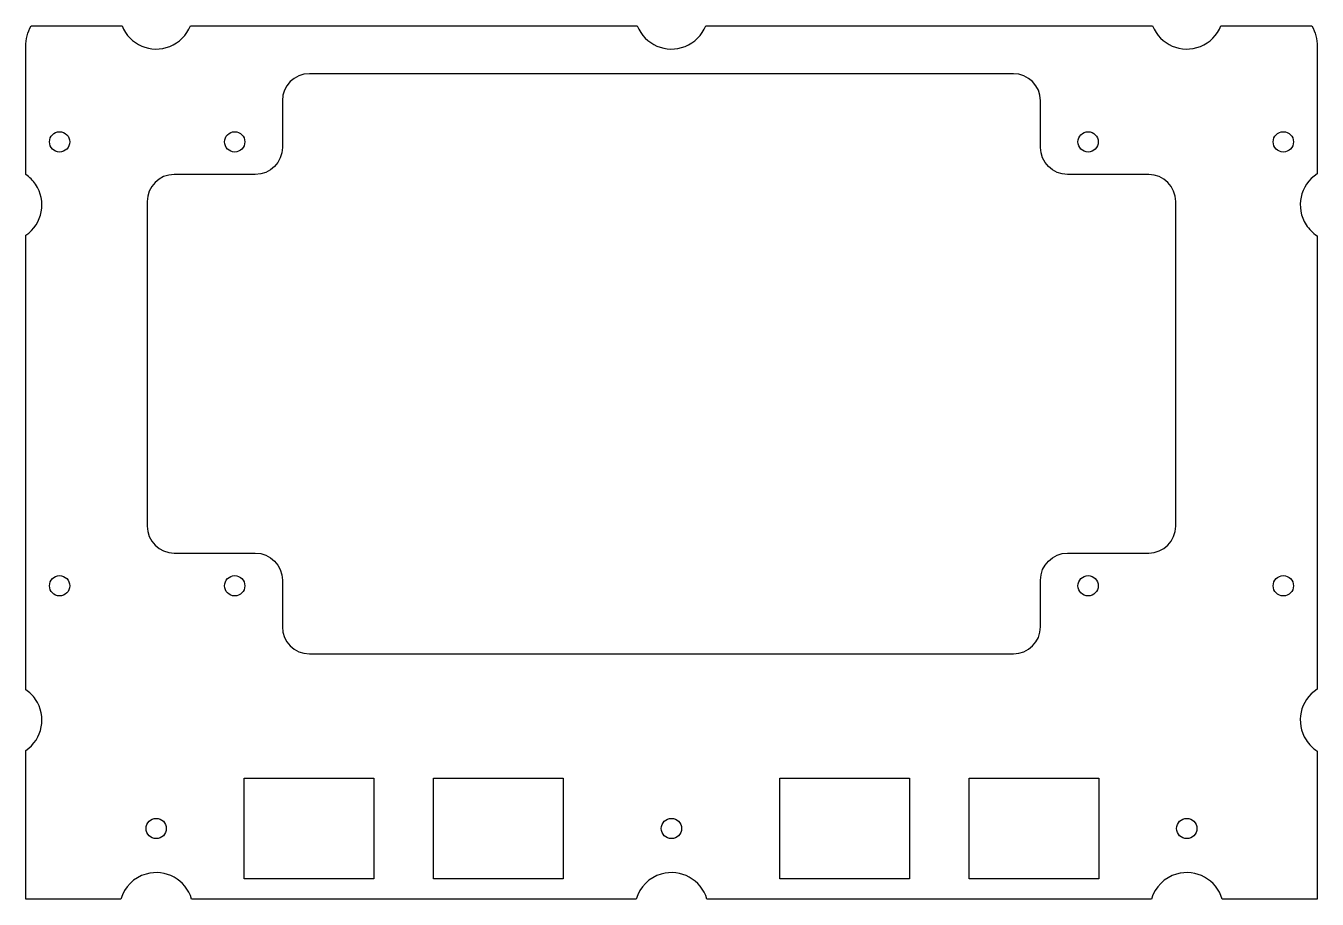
# Model space of a CAD drawing. Header units: millimetres. Extents: x -87 to 104, y -56 to 73.
import ezdxf

# ---------------------------------------------------------------- set-up
doc = ezdxf.new("R2010")
doc.units = ezdxf.units.MM
doc.header["$MEASUREMENT"] = 0
doc.layers.get('0').update_dxf_attribs({"lineweight": 0})

msp = doc.modelspace()

# ---------------------------------------------------------------- linework, layer by layer
at = {"color": 7, "lineweight": 25}
for points in [[(-55.09, -38.39), (-35.89, -38.39), (-35.89, -53.29), (-55.09, -53.29)], [(-27.09, -38.39), (-7.89, -38.39), (-7.89, -53.29), (-27.09, -53.29)], [(24.11, -53.29), (24.11, -38.39), (43.31, -38.39), (43.31, -53.29)], [(52.11, -53.29), (52.11, -38.39), (71.31, -38.39), (71.31, -53.29)]]:
    msp.add_lwpolyline(points, close=True, dxfattribs=at)
for centre in [(-82.37, 55.71), (-56.48, 55.71), (69.72, 55.71), (98.59, 55.71), (-82.37, -9.94), (-56.48, -9.94), (69.72, -9.94), (98.59, -9.94), (-68.09, -45.84), (8.11, -45.84), (84.31, -45.84)]:
    msp.add_circle(centre, 1.5, dxfattribs=at)
for points, knots in [([(89.55, -56.29), (89.55, -56.29), (103.59, -56.29), (103.59, -56.29), (103.59, -56.29), (103.59, -34.39), (103.59, -34.39), (102.94, -33.97), (102.38, -33.41), (101.96, -32.75), (100.33, -30.23), (101.06, -26.86), (103.59, -25.23), (103.59, -25.23), (103.59, 41.81), (103.59, 41.81), (102.94, 42.23), (102.38, 42.79), (101.96, 43.45), (100.33, 45.97), (101.06, 49.34), (103.59, 50.97), (103.59, 50.97), (103.59, 69.79), (103.59, 69.79), (103.59, 70.87), (103.33, 71.93), (102.82, 72.87), (102.82, 72.87), (89.37, 72.87), (89.37, 72.87), (88.82, 71.48), (87.72, 70.38), (86.33, 69.83), (83.54, 68.72), (80.37, 70.08), (79.26, 72.87), (79.26, 72.87), (13.17, 72.87), (13.17, 72.87), (12.62, 71.48), (11.52, 70.38), (10.13, 69.83), (7.34, 68.72), (4.17, 70.08), (3.06, 72.87), (3.06, 72.87), (-63.03, 72.87), (-63.03, 72.87), (-63.58, 71.48), (-64.68, 70.38), (-66.07, 69.83), (-68.86, 68.72), (-72.03, 70.08), (-73.14, 72.87), (-73.14, 72.87), (-86.59, 72.87), (-86.59, 72.87), (-87.1, 71.93), (-87.37, 70.87), (-87.37, 69.79), (-87.37, 69.79), (-87.37, 50.89), (-87.37, 50.89), (-86.81, 50.5), (-86.32, 50.02), (-85.94, 49.46), (-84.25, 46.98), (-84.88, 43.59), (-87.37, 41.89), (-87.37, 41.89), (-87.37, -25.31), (-87.37, -25.31), (-86.81, -25.7), (-86.32, -26.18), (-85.94, -26.74), (-84.25, -29.22), (-84.88, -32.61), (-87.37, -34.31), (-87.37, -34.31), (-87.37, -56.29), (-87.37, -56.29), (-87.37, -56.29), (-73.32, -56.29), (-73.32, -56.29), (-72.8, -54.49), (-71.39, -53.09), (-69.59, -52.57), (-66.7, -51.74), (-63.69, -53.4), (-62.85, -56.29), (-62.85, -56.29), (2.88, -56.29), (2.88, -56.29), (3.4, -54.49), (4.81, -53.09), (6.61, -52.57), (9.5, -51.74), (12.51, -53.4), (13.35, -56.29), (13.35, -56.29), (79.08, -56.29), (79.08, -56.29), (79.6, -54.49), (81.01, -53.09), (82.81, -52.57), (85.7, -51.74), (88.71, -53.4), (89.55, -56.29)], [0, 0, 0, 0, 1, 1, 1, 2, 2, 2, 3, 3, 3, 4, 4, 4, 5, 5, 5, 6, 6, 6, 7, 7, 7, 8, 8, 8, 9, 9, 9, 10, 10, 10, 11, 11, 11, 12, 12, 12, 13, 13, 13, 14, 14, 14, 15, 15, 15, 16, 16, 16, 17, 17, 17, 18, 18, 18, 19, 19, 19, 20, 20, 20, 21, 21, 21, 22, 22, 22, 23, 23, 23, 24, 24, 24, 25, 25, 25, 26, 26, 26, 27, 27, 27, 28, 28, 28, 29, 29, 29, 30, 30, 30, 31, 31, 31, 32, 32, 32, 33, 33, 33, 34, 34, 34, 35, 35, 35, 36, 36, 36, 36]), ([(66.68, -5.11), (64.47, -5.11), (62.68, -6.91), (62.68, -9.11), (62.68, -9.11), (62.68, -16.01), (62.68, -16.01), (62.68, -18.22), (60.89, -20.01), (58.68, -20.01), (58.68, -20.01), (-45.43, -20.01), (-45.43, -20.01), (-47.64, -20.01), (-49.43, -18.22), (-49.43, -16.01), (-49.43, -16.01), (-49.43, -9.11), (-49.43, -9.11), (-49.43, -6.91), (-51.22, -5.11), (-53.43, -5.11), (-53.43, -5.11), (-65.43, -5.11), (-65.43, -5.11), (-67.64, -5.11), (-69.43, -3.32), (-69.43, -1.11), (-69.43, -1.11), (-69.43, 46.89), (-69.43, 46.89), (-69.43, 49.09), (-67.64, 50.89), (-65.43, 50.89), (-65.43, 50.89), (-53.43, 50.89), (-53.43, 50.89), (-51.22, 50.89), (-49.43, 52.68), (-49.43, 54.89), (-49.43, 54.89), (-49.43, 61.79), (-49.43, 61.79), (-49.43, 63.99), (-47.64, 65.79), (-45.43, 65.79), (-45.43, 65.79), (58.68, 65.79), (58.68, 65.79), (60.89, 65.79), (62.68, 63.99), (62.68, 61.79), (62.68, 61.79), (62.68, 54.89), (62.68, 54.89), (62.68, 52.68), (64.47, 50.89), (66.68, 50.89), (66.68, 50.89), (78.68, 50.89), (78.68, 50.89), (80.89, 50.89), (82.68, 49.09), (82.68, 46.89), (82.68, 46.89), (82.68, -1.11), (82.68, -1.11), (82.68, -3.32), (80.89, -5.11), (78.68, -5.11), (78.68, -5.11), (66.68, -5.11), (66.68, -5.11)], [0, 0, 0, 0, 1, 1, 1, 2, 2, 2, 3, 3, 3, 4, 4, 4, 5, 5, 5, 6, 6, 6, 7, 7, 7, 8, 8, 8, 9, 9, 9, 10, 10, 10, 11, 11, 11, 12, 12, 12, 13, 13, 13, 14, 14, 14, 15, 15, 15, 16, 16, 16, 17, 17, 17, 18, 18, 18, 19, 19, 19, 20, 20, 20, 21, 21, 21, 22, 22, 22, 23, 23, 23, 24, 24, 24, 24])]:
    msp.add_open_spline(points, degree=3, knots=knots, dxfattribs=at)

doc.saveas('drawing.dxf')
